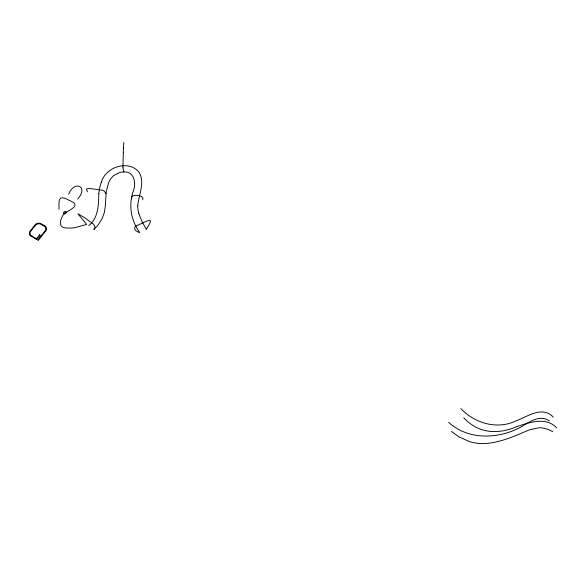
<?xml version="1.0" encoding="UTF-8"?>
<svg xmlns="http://www.w3.org/2000/svg" width="586" height="586" viewBox="0 0 586 586"><rect width="100%" height="100%" fill="white"/><g stroke="black" fill="none" stroke-linecap="round" stroke-linejoin="round"><path stroke-width="0.88" d="M123.302 152.221L122.965 166.19A3.201 0.623 -89.7 0 0 123.016 167.786M123.441 148.177L123.866 142.449M137.791 205.613L137.878 204.448A41.027 34.684 -17.6 0 1 138.333 201.599C140.025 192.018 144.757 180.781 138.743 171.793C127.895 159.553 105.678 167.047 101.407 182.07M98.77 193.702C98.521 204.99 98.455 217.911 88.735 225.676M142.654 199.76C145.409 194.669 129.147 193.512 131.733 198.749M59.018 209.305C58.981 200.478 57.853 194.12 68.877 200.163A74.818 63.244 -17.6 0 1 72.012 201.723C80.524 205.4 68.665 210.953 64.878 212.711C59.853 218.776 56.659 228.972 68.518 227.991A29 24.517 -17.6 0 0 71.99 227.991L72.781 227.939A22.202 18.913 -18 0 0 75.023 227.617L86.655 224.438L77.879 213.773L85.021 217.963L93.745 224.401L95.115 227.038L93.855 229.646L98.023 225.097L102.184 218.534L104.396 212.271L105.304 206.301L106.198 191.688L108.674 182.436L110.754 178.679L113.457 175.675L119.339 172.621A14.701 12.423 -17.6 0 1 123.258 172.013C133.674 170.599 136.487 182.495 133.586 190.318C128.29 204.624 130.729 220.292 139.776 232.605C134.26 231.096 131.938 226.782 138.757 224.812A74.818 39.211 -30.9 0 1 142.171 223.171C153.407 217.838 151.598 220.644 146.375 229.155M68.628 194.2C74.583 179.616 89.057 186.59 77.608 199.159M549.419 420.968C538.776 413.562 527.979 423.502 518.705 428.22C496.664 439.148 467.562 439.918 448.627 422.294M552.84 431.75L548.452 429.501L542.885 427.992A20.429 17.272 -17.6 0 0 538.878 427.802L529.92 429.67L513.519 436.482A127.645 107.897 -17.6 0 1 507.124 438.804C498.554 441.719 489.581 443.939 480.461 443.499A43.218 36.53 -17.6 0 1 469.862 441.734L458.897 436.856L451.535 431.45M463.731 417.789C479.187 434.153 498.4 434.556 517.702 426.322C530.147 422.206 546.159 416.653 556.7 427.89M460.823 408.625C474.938 423.356 497.082 429.897 515.988 420.916C527.598 416.609 542.233 405.431 553.279 417.1M87.387 191.754L86.428 189.168L87.885 188.538L90.53 188.626L102.638 190.208L104.454 191.256L105.956 193.651M146.244 229.287L141.724 220.959L138.882 213.744M123.858 172.006L123.016 167.786M123.272 152.155A18.51 1.875 89.9 0 1 123.419 148.068M98.858 193.695A58.578 49.517 -17.6 0 1 101.319 182.048M138.948 213.722A32.105 27.132 -17.6 0 1 137.732 205.613M46.477 228.943L46.441 229.338A4.607 3.89 -17.6 0 1 46.06 230.51L38.266 240.406L37.768 240.128L45.488 230.335A4.095 3.457 -17.6 0 0 45.825 229.324L45.466 227.273A3.882 3.282 -17.6 0 0 44.814 226.489L40.251 223.933A3.868 3.267 -17.6 0 0 39.13 223.735L36.772 224.233A3.816 3.23 -17.6 0 0 35.805 224.878L30.304 231.77A3.853 3.26 -17.6 0 0 29.959 232.767L30.172 234.488A3.897 3.296 -17.6 0 0 30.728 235.33L37.248 239.161L36.881 239.623L30.223 235.697A4.483 3.787 -17.6 0 1 29.578 234.715L29.74 231.587L35.387 224.511A4.417 3.736 -17.6 0 1 36.5 223.764L36.925 223.581A5.062 4.278 -17.6 0 1 38.31 223.237L39.225 223.193A4.461 3.772 -17.6 0 1 40.507 223.42L45.283 226.086A4.417 3.736 -17.6 0 1 46.03 226.994L46.477 228.943M37.445 237.418L37.072 237.879L37.9 238.348L38.273 237.879L37.445 237.418M38.464 236.136L38.097 236.598L38.925 237.066L39.291 236.598L38.464 236.136M39.489 234.854L39.116 235.316L39.943 235.784L40.317 235.316L39.489 234.854M64.526 213.817A1.311 1.106 -17.6 0 0 66.13 212.322A1.311 1.106 -17.6 0 0 63.977 211.978A1.311 1.106 -17.6 0 0 64.526 213.817"/></g></svg>
